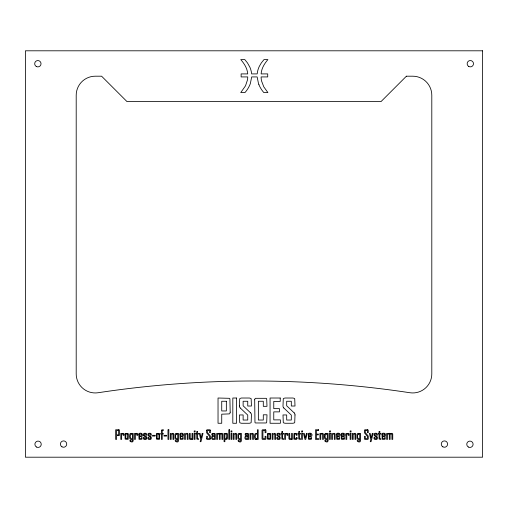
<?xml version="1.0" encoding="UTF-8"?>
<svg xmlns="http://www.w3.org/2000/svg" width="508" height="508" viewBox="0 0 508 508"><rect width="100%" height="100%" fill="white"/><g stroke="black" fill="none" stroke-linecap="round" stroke-linejoin="round"><path stroke-width="0.76" d="M131.127 433.413L133.198 433.432L133.198 440.976C132.734 443.56 127.768 440.55 130.632 440.226L130.632 440.988L132.385 440.988L132.385 439.414L131.039 439.414A1.321 1.321 0 0 1 129.756 438.067L129.756 434.677A1.251 1.251 0 0 1 130.918 433.318M220.028 433.578L221.501 433.368A5.397 5.397 0 0 1 222.142 433.33L222.771 433.965L222.771 439.414L221.952 439.414L221.952 434.099L220.142 434.194L220.142 439.414L219.323 439.414L219.323 434.099L217.513 434.194L217.513 439.414L216.694 439.414L216.694 433.394L218.815 433.375A2.883 2.883 0 0 1 220.059 433.394M389.998 433.578L391.471 433.368A5.397 5.397 0 0 1 392.113 433.33L392.741 433.965L392.741 439.414L391.922 439.414L391.922 434.099L390.112 434.194L390.112 439.414L389.293 439.414L389.293 434.099L387.483 434.194L387.483 439.414L386.664 439.414L386.664 433.394L388.779 433.375A2.883 2.883 0 0 1 390.03 433.394M251.549 433.438L252.197 433.362A5.791 5.791 0 0 1 252.832 433.33L253.448 433.965L253.448 439.414L252.628 439.414L252.628 434.092L250.819 434.175L250.819 439.414L249.999 439.414L249.999 433.394L250.819 433.534M321.678 433.413L322.142 433.362A5.791 5.791 0 0 1 322.771 433.33L323.386 433.965L323.386 439.414L322.567 439.414L322.567 434.092L320.758 434.175L320.758 439.414L319.938 439.414L319.938 433.394L321.24 433.47M333.362 433.426L333.883 433.362A5.791 5.791 0 0 1 334.518 433.33L335.128 433.965L335.134 439.414L334.315 439.414L334.315 434.092L332.505 434.175L332.505 439.414L331.686 439.414L331.686 433.394L332.505 433.534M171.298 433.515L170.364 433.394L170.364 439.414L171.177 439.414L171.177 434.175L172.993 434.092L172.993 439.414L173.806 439.414L173.806 433.965L173.19 433.337A5.791 5.791 0 0 0 172.561 433.368L172.161 433.407M186.417 433.407L186.817 433.362A5.791 5.791 0 0 1 187.452 433.33L188.062 433.965L188.068 439.414L187.249 439.414L187.249 434.092L185.439 434.175L185.439 439.414L184.62 439.414L184.62 433.394L185.439 433.534M234.112 433.527L233.229 433.394L233.229 439.414L234.048 439.414L234.048 434.175L235.858 434.092L235.858 439.414L236.677 439.414L236.677 433.965L236.061 433.337A5.791 5.791 0 0 0 235.433 433.368L235.033 433.407M273.945 433.407L274.345 433.362A5.791 5.791 0 0 1 274.974 433.33L275.59 433.965L275.59 439.414L274.777 439.414L274.777 434.092L272.961 434.175L272.961 439.414L272.142 439.414L272.142 433.394L272.961 433.534M353.308 433.515L352.368 433.394L352.368 439.414L353.187 439.414L353.187 434.175L354.997 434.092L354.997 439.414L355.816 439.414L355.81 433.965L355.2 433.337A5.791 5.791 0 0 0 354.565 433.368L354.171 433.407M256.318 438.766L257.365 438.709L257.365 434.092C254.711 432.918 254.451 438.404 256.229 438.766M131.248 434.092C129.477 434.454 129.718 439.896 132.385 438.709L132.385 434.156L131.382 434.099M176.587 434.092C174.828 434.461 175.057 439.89 177.724 438.709L177.724 434.156L176.721 434.099M239.459 434.092C237.7 434.461 237.928 439.89 240.595 438.709L240.595 434.156L239.592 434.099M326.168 434.092C324.383 434.543 324.631 439.845 327.304 438.709L327.304 434.156L326.257 434.099M358.597 434.092C356.832 434.461 357.06 439.89 359.728 438.709L359.728 434.156L358.724 434.099M358.47 433.413L360.547 433.432L360.547 440.976C360.147 443.598 355.168 440.557 357.975 440.226L357.975 440.988L359.728 440.988L359.728 439.414L358.388 439.414A1.321 1.321 0 0 1 357.099 438.067L357.099 434.677A1.251 1.251 0 0 1 358.261 433.318M326.047 433.413L328.117 433.432L328.117 440.976C327.73 443.586 322.739 440.55 325.552 440.226L325.552 440.988L327.304 440.988L327.304 439.414L325.958 439.414A1.321 1.321 0 0 1 324.675 438.067L324.675 434.677M239.338 433.413L241.414 433.432L241.414 440.976C241.014 443.592 236.036 440.55 238.843 440.226L238.843 440.988L240.595 440.988L240.595 439.414L239.249 439.414A1.321 1.321 0 0 1 237.966 438.067L237.966 434.677A1.251 1.251 0 0 1 239.128 433.318M176.466 433.413L178.543 433.432L178.543 440.976C178.143 443.605 173.165 440.55 175.971 440.226L175.971 440.988L177.724 440.988L177.724 439.414L176.378 439.414A1.321 1.321 0 0 1 175.095 438.067L175.095 434.677A1.251 1.251 0 0 1 176.257 433.318M377.076 436.931L374.923 435.153L374.923 434.092L376.555 434.092L376.555 435.261L377.374 435.261C378.663 432.587 373.031 432.429 374.104 435.089A0.819 0.819 0 0 0 374.409 435.731M279.851 436.931L277.698 435.153L277.698 434.092L279.33 434.092L279.33 435.261L280.149 435.261C281.451 432.575 275.787 432.435 276.879 435.089A0.819 0.819 0 0 0 277.184 435.731M150.952 436.931L148.8 435.153L148.8 434.092L150.438 434.092L150.438 435.261L151.257 435.261C152.559 432.581 146.895 432.435 147.98 435.089A0.819 0.819 0 0 0 148.292 435.731M146.399 436.931L144.247 435.153L144.247 434.092L145.879 434.092L145.879 435.261L146.698 435.261C147.974 432.6 142.354 432.429 143.427 435.089A0.819 0.819 0 0 0 143.732 435.731M374.415 435.731L376.555 437.509L376.555 438.709L374.923 438.709L374.923 437.369L374.104 437.369C372.605 440.239 378.619 440.436 377.374 437.579A0.826 0.826 0 0 0 377.082 436.918M277.184 435.731L279.33 437.509L279.33 438.709L277.698 438.709L277.698 437.369L276.879 437.369C275.38 440.239 281.394 440.436 280.149 437.579A0.826 0.826 0 0 0 279.857 436.918M148.292 435.731L150.438 437.509L150.438 438.709L148.8 438.709L148.8 437.369L147.98 437.369C146.482 440.239 152.502 440.436 151.257 437.579A0.826 0.826 0 0 0 150.965 436.918M143.732 435.731L145.879 437.509L145.879 438.709L144.247 438.709L144.247 437.369L143.427 437.369C141.929 440.239 147.942 440.436 146.698 437.579A0.826 0.826 0 0 0 146.406 436.918M294.189 412.909L286.69 405.797L286.69 401.257L291.313 401.257L291.313 406.025L295.008 406.025L294.723 398.805A1.441 1.441 0 0 0 294.373 398.418L293.014 398.018L284.994 398.018L283.629 398.424A1.454 1.454 0 0 0 283.28 398.818L283 405.949A2.781 2.781 0 0 0 283.794 407.981M250.628 412.909L243.129 405.797L243.129 401.257L247.745 401.257L247.745 406.025L251.441 406.025L251.162 398.805A1.441 1.441 0 0 0 250.812 398.418L249.447 398.018L241.427 398.018L240.062 398.424A1.454 1.454 0 0 0 239.713 398.818L239.433 405.949M283.813 407.962L291.313 415.106L291.313 420.033L286.69 420.033L286.69 414.953L283 414.953L283.28 422.472A1.454 1.454 0 0 0 283.629 422.866L284.994 423.266L293.014 423.266L294.373 422.866A1.454 1.454 0 0 0 294.723 422.472L295.008 414.953M240.246 407.962L247.745 415.106L247.745 420.033L243.129 420.033L243.129 414.953L239.433 414.953L239.713 422.472A1.454 1.454 0 0 0 240.062 422.866L241.427 423.266L249.447 423.266L250.812 422.866A1.454 1.454 0 0 0 251.162 422.472L251.441 414.953A2.794 2.794 0 0 0 250.654 412.883M210.445 430.486L210.445 432.689L209.569 432.689L209.569 430.53L207.467 430.53L207.467 432.543L210.179 435.762A1.124 1.124 0 0 1 210.452 436.486L210.445 438.696M206.585 430.486L206.585 432.391A1.143 1.143 0 0 0 206.87 433.121L209.569 436.347L209.569 438.652L207.467 438.652L207.467 436.315L206.585 436.315L206.585 438.696M294.221 412.883A2.794 2.794 0 0 1 294.989 414.953M240.227 407.981A2.781 2.781 0 0 1 239.439 405.949M324.688 434.677A1.251 1.251 0 0 1 325.838 433.318M255.899 439.471A3.321 3.321 0 0 0 256.108 439.452L258.178 439.414L258.178 429.768L257.365 429.768L257.365 433.394L256.019 433.394A1.321 1.321 0 0 0 254.737 434.74L254.73 438.182A1.251 1.251 0 0 0 255.899 439.547M210.464 438.696A0.724 0.724 0 0 1 209.728 439.433L207.302 439.414A0.724 0.724 0 0 1 206.572 438.696M206.572 430.486A0.724 0.724 0 0 1 207.302 429.755L209.728 429.768A0.724 0.724 0 0 1 210.464 430.486M258.928 84.734A28.378 28.378 0 0 0 263.83 92.57L267.906 92.577L263.766 86.804L261.537 80.912A19.025 19.025 0 0 1 261.118 76.924L267.716 76.924L267.716 73.908L261.118 73.908C261.455 68.472 264.446 63.621 267.906 59.576L264.014 59.576L261.334 62.89L259.302 66.383A22.904 22.904 0 0 0 257.188 73.908L251.644 73.908A22.517 22.517 0 0 0 249.936 67.316L247.479 62.916L244.773 59.576L240.754 59.576C244.259 63.608 247.364 68.44 247.726 73.908L241.129 73.908L241.129 76.924L247.726 76.924A18.25 18.25 0 0 1 247.485 79.902L245.523 85.801L240.754 92.577L244.964 92.577A28.696 28.696 0 0 0 249.701 85.204A30.023 30.023 0 0 0 250.33 83.61L251.689 76.924L257.156 76.924L258.515 83.674A30.042 30.042 0 0 0 258.934 84.734M226.689 438.01L226.308 438.664L224.879 438.709L224.879 434.175L226.689 434.092L226.689 438.01M230.194 412.191L229.895 413.385A1.492 1.492 0 0 1 229.4 413.887L221.729 414.185L221.729 423.266L218.034 423.266L218.034 398.018L229.4 398.316A1.492 1.492 0 0 1 229.902 398.818L230.194 412.191M254.686 399.777L254.972 422.472A1.492 1.492 0 0 0 255.473 422.967L266.192 422.967A1.492 1.492 0 0 0 266.687 422.472L266.986 414.801L263.296 414.801L263.296 420.033L258.369 420.033L258.369 401.257L263.296 401.257L263.296 406.337L266.986 406.337L266.687 398.818A1.492 1.492 0 0 0 266.192 398.316L255.473 398.316A1.492 1.492 0 0 0 254.972 398.818L254.686 399.777M297.034 438.696L296.488 439.395L293.815 439.128L293.992 433.502L296.926 433.68L297.034 435.324L296.215 435.324L296.215 434.092L294.526 434.092L294.526 438.709L296.215 438.709L296.215 437.426L297.034 437.426L297.034 438.696M138.754 434.022L139.04 439.312L141.948 439.23L142.138 437.598L141.319 437.598L141.319 438.709L139.567 438.709L139.567 436.55L142.138 436.258C144.037 433.635 139.656 431.984 138.754 434.022M179.889 434.022L180.175 439.312L183.083 439.23L183.274 437.598L182.455 437.598L182.455 438.709L180.702 438.709L180.702 436.55L183.274 436.258C185.16 433.635 180.81 431.984 179.889 434.022M211.912 434.01L211.906 435.089L212.725 435.089L212.725 434.092L214.478 434.092L214.478 435.908C211.83 434.08 210.553 438.69 212.465 439.464A5.258 5.258 0 0 0 212.896 439.458L215.29 439.414L215.278 433.959L214.744 433.407L212.56 433.394L211.912 434.01M245.212 434.01L245.212 435.089L246.024 435.089L246.024 434.092L247.777 434.092L247.777 435.908C245.148 434.099 243.853 438.69 245.764 439.464A5.258 5.258 0 0 0 246.196 439.458L248.596 439.414L248.583 433.959L248.05 433.407L245.866 433.394L245.212 434.01M308.261 434.022L308.546 439.312L311.448 439.23L311.645 437.598L310.826 437.598L310.826 438.709L309.074 438.709L309.074 436.55L311.645 436.258C313.55 433.648 309.162 431.959 308.261 434.022M336.48 434.022L336.766 439.312L339.668 439.23L339.865 437.598L339.046 437.598L339.046 438.709L337.293 438.709L337.293 436.55L339.865 436.258C341.757 433.635 337.382 431.984 336.48 434.022M341.211 434.022L341.497 439.312L344.405 439.23L344.595 437.598L343.776 437.598L343.776 438.709L342.024 438.709L342.024 436.55L344.595 436.258C346.513 433.642 342.1 431.965 341.211 434.022M381.94 434.022L382.226 439.312L385.127 439.23L385.324 437.598L384.505 437.598L384.505 438.709L382.753 438.709L382.753 436.55L385.324 436.258C387.236 433.635 382.822 431.965 381.94 434.022M161.43 430.403L161.423 433.394L160.719 433.394L160.719 434.092L161.423 434.092L161.423 439.414L162.243 439.414L162.243 434.092L163.29 434.092L163.29 433.394L162.243 433.394L162.243 430.473L163.411 430.473L163.411 429.768L161.83 429.825L161.43 430.403M125.025 434.022L125.133 439.134L128.175 439.312L128.384 433.73L125.654 433.394L125.025 434.022M156.343 434.022L156.451 439.134L159.493 439.312L159.703 433.73L156.972 433.394L156.343 434.022M267.36 434.022L267.468 439.134L270.51 439.312L270.688 433.673L267.983 433.394L267.36 434.022M306.387 433.394L305.359 438.08L304.279 433.394L303.46 433.394L304.984 439.414L305.74 439.414L307.2 433.394L306.387 433.394M202.203 433.394L201.143 438.125L200.101 433.394L199.282 433.394L200.743 439.35L200.158 441.693L200.977 441.693L203.022 433.394L202.203 433.394M372.294 433.394L371.227 438.125L370.186 433.394L369.373 433.394L370.834 439.35L370.249 441.693L371.062 441.693L373.113 433.394L372.294 433.394M406.4 76.2L381 101.6L127 101.6L101.6 76.2L95.25 76.2A19.05 19.05 0 0 0 76.2 95.25L76.2 373.901A19.05 19.05 0 0 0 98.101 392.735A1041.4 1041.4 0 0 1 409.899 392.735A19.05 19.05 0 0 0 431.8 373.901L431.8 95.25A19.05 19.05 0 0 0 412.75 76.2L406.4 76.2M122.453 433.407L120.815 433.394L120.815 439.414L121.634 439.414L121.634 434.162L123.152 434.092L123.152 435.381L123.971 435.381L123.92 433.737L123.361 433.337A5.131 5.131 0 0 0 122.631 433.387L122.511 433.4M136.182 433.407L134.544 433.394L134.544 439.414L135.363 439.414L135.363 434.162L136.881 434.092L136.881 435.381L137.7 435.381L137.649 433.737L137.09 433.337A5.131 5.131 0 0 0 136.36 433.387L136.246 433.4M286.347 433.407L284.709 433.394L284.709 439.414L285.528 439.414L285.528 434.162L287.045 434.092L287.045 435.381L287.865 435.381L287.814 433.737L287.255 433.337A5.131 5.131 0 0 0 286.525 433.387L286.347 433.407M347.58 433.407L345.942 433.394L345.942 439.414L346.761 439.414L346.761 434.162L348.278 434.092L348.278 435.381L349.098 435.381L349.047 433.737L348.488 433.337A5.131 5.131 0 0 0 347.758 433.387L347.58 433.407M225.92 433.407L224.06 433.394L224.06 441.693L224.879 441.693L224.879 439.414L226.219 439.414A1.321 1.321 0 0 0 227.495 438.067L227.495 433.883L226.879 433.337A5.41 5.41 0 0 0 226.193 433.381L225.92 433.407M192.037 439.274L190.678 439.439A5.88 5.88 0 0 1 190.036 439.471L189.414 438.842L189.408 433.394L190.227 433.394L190.227 438.709L192.037 438.633L192.037 433.394L192.856 433.394L192.856 439.414L192.037 439.274M291.541 439.274L290.182 439.439A5.88 5.88 0 0 1 289.541 439.471L288.919 438.842L288.912 433.394L289.731 433.394L289.731 438.709L291.541 438.633L291.541 433.394L292.36 433.394L292.36 439.414L291.541 439.274M482.6 50.8L25.4 50.8L25.4 457.2L482.6 457.2L482.6 50.8M236.506 398.018L232.816 398.018L232.816 423.266L236.506 423.266L236.506 398.018M280.226 398.018L270.065 398.018L270.065 423.266L280.384 423.266L280.384 419.881L273.761 419.881L273.761 411.874L279.457 411.874L279.457 408.642L273.761 408.642L273.761 401.409L280.226 401.409L280.226 398.018M226.346 401.257L221.729 401.257L221.729 410.953L226.346 410.953L226.346 401.257M118.815 429.768L115.672 429.768L115.672 439.414L116.548 439.414L116.548 435.616L118.815 435.616A0.724 0.724 0 0 0 119.545 434.899L119.526 430.486A0.724 0.724 0 0 0 118.815 429.755M168.84 429.768L167.964 429.768L167.964 439.414L168.84 439.414L168.84 429.768M229.61 429.768L228.791 429.768L228.791 439.414L229.61 439.414L229.61 429.768M265.24 429.768L262.75 429.768A0.724 0.724 0 0 0 262.02 430.486L262.039 438.696A0.724 0.724 0 0 0 262.75 439.433L265.24 439.414A0.724 0.724 0 0 0 265.97 438.696L265.951 436.315L265.074 436.315L265.074 438.652L262.915 438.652L262.915 430.53L265.074 430.53L265.074 432.689L265.951 432.689L265.951 430.486A0.724 0.724 0 0 0 265.24 429.755M318.599 429.768L315.5 429.768L315.5 439.414L318.656 439.414L318.656 438.652L316.376 438.652L316.376 434.854L318.421 434.854L318.421 434.092L316.376 434.092L316.376 430.53L318.599 430.53L318.599 429.768M367.544 429.768L365.119 429.768A0.724 0.724 0 0 0 364.388 430.486L364.407 432.391A1.143 1.143 0 0 0 364.687 433.121L367.386 436.347L367.386 438.652L365.284 438.652L365.284 436.315L364.407 436.315L364.407 438.696A0.724 0.724 0 0 0 365.119 439.426L367.544 439.414A0.724 0.724 0 0 0 368.281 438.696L368.262 436.486A1.124 1.124 0 0 0 367.995 435.762L365.284 432.543L365.284 430.53L367.386 430.53L367.386 432.689L368.262 432.689L368.262 430.486A0.724 0.724 0 0 0 367.544 429.749M118.65 430.53L116.548 430.53L116.548 434.854L118.65 434.854L118.65 430.53M195.034 431L194.189 431L194.189 432.048L195.034 432.048L195.034 431M231.845 431L231 431L231 432.048L231.845 432.048L231.845 431M302.425 431L301.581 431L301.581 432.048L302.425 432.048L302.425 431M330.295 431L329.451 431L329.451 432.048L330.295 432.048L330.295 431M350.977 431L350.133 431L350.133 432.048L350.977 432.048L350.977 431M197.529 431.521L196.71 431.521L196.71 433.394L196.012 433.394L196.012 434.092L196.71 434.092L196.786 439.064L198.584 439.414L198.584 438.709L197.529 438.709L197.529 434.092L198.584 434.092L198.584 433.394L197.529 433.394L197.529 431.521M282.607 431.521L281.788 431.521L281.788 433.394L281.083 433.394L281.083 434.092L281.788 434.092L281.857 439.064L283.654 439.414L283.654 438.709L282.607 438.709L282.607 434.092L283.654 434.092L283.654 433.394L282.607 433.394L282.607 431.521M299.491 431.521L298.672 431.521L298.672 433.394L297.974 433.394L297.974 434.092L298.672 434.092L298.742 439.064L300.539 439.414L300.539 438.709L299.491 438.709L299.491 434.092L300.539 434.092L300.539 433.394L299.491 433.394L299.491 431.521M379.832 431.521L379.012 431.521L379.012 433.394L378.308 433.394L378.308 434.092L379.012 434.092L379.082 439.064L380.879 439.414L380.879 438.709L379.832 438.709L379.832 434.092L380.879 434.092L380.879 433.394L379.832 433.394L379.832 431.521M195.021 433.394L194.202 433.394L194.202 439.414L195.021 439.414L195.021 433.394M231.826 433.394L231.013 433.394L231.013 439.414L231.826 439.414L231.826 433.394M302.412 433.394L301.593 433.394L301.593 439.414L302.412 439.414L302.412 433.394M330.283 433.394L329.463 433.394L329.463 439.414L330.283 439.414L330.283 433.394M350.965 433.394L350.145 433.394L350.145 439.414L350.965 439.414L350.965 433.394M127.648 434.092L125.838 434.092L125.838 438.709L127.648 438.709L127.648 434.092M141.319 434.092L139.567 434.092L139.567 435.908L141.319 435.908L141.319 434.092M158.966 434.092L157.156 434.092L157.156 438.709L158.966 438.709L158.966 434.092M182.455 434.092L180.702 434.092L180.702 435.908L182.455 435.908L182.455 434.092M269.983 434.092L268.173 434.092L268.173 438.709L269.983 438.709L269.983 434.092M310.826 434.092L309.074 434.092L309.074 435.908L310.826 435.908L310.826 434.092M339.046 434.092L337.293 434.092L337.293 435.908L339.046 435.908L339.046 434.092M343.776 434.092L342.024 434.092L342.024 435.908L343.776 435.908L343.776 434.092M384.505 434.092L382.753 434.092L382.753 435.908L384.505 435.908L384.505 434.092M155.054 435.324L152.483 435.324L152.483 436.08L155.054 436.08L155.054 435.324M166.567 435.324L163.995 435.324L163.995 436.08L166.567 436.08L166.567 435.324M214.478 436.55L212.661 436.55L212.661 438.709L214.478 438.709L214.478 436.55M247.777 436.55L245.967 436.55L245.967 438.709L247.777 438.709L247.777 436.55M442.849 446.824A3.175 3.175 0 0 0 447.611 444.075A3.175 3.175 0 0 0 442.849 441.325A3.175 3.175 0 0 0 442.849 446.824M468.344 447.015A3.175 3.175 0 0 0 473.107 444.265A3.175 3.175 0 0 0 468.344 441.515A3.175 3.175 0 0 0 468.344 447.015M61.976 446.824A3.175 3.175 0 0 0 66.739 444.075A3.175 3.175 0 0 0 61.976 441.325A3.175 3.175 0 0 0 61.976 446.824M36.481 447.015A3.175 3.175 0 0 0 41.243 444.265A3.175 3.175 0 0 0 36.481 441.515A3.175 3.175 0 0 0 36.481 447.015M36.271 66.472A3.175 3.175 0 0 0 41.034 63.722A3.175 3.175 0 0 0 36.271 60.973A3.175 3.175 0 0 0 36.271 66.472M468.738 66.453A3.175 3.175 0 0 0 473.5 63.703A3.175 3.175 0 0 0 468.738 60.954A3.175 3.175 0 0 0 468.738 66.453"/></g></svg>
